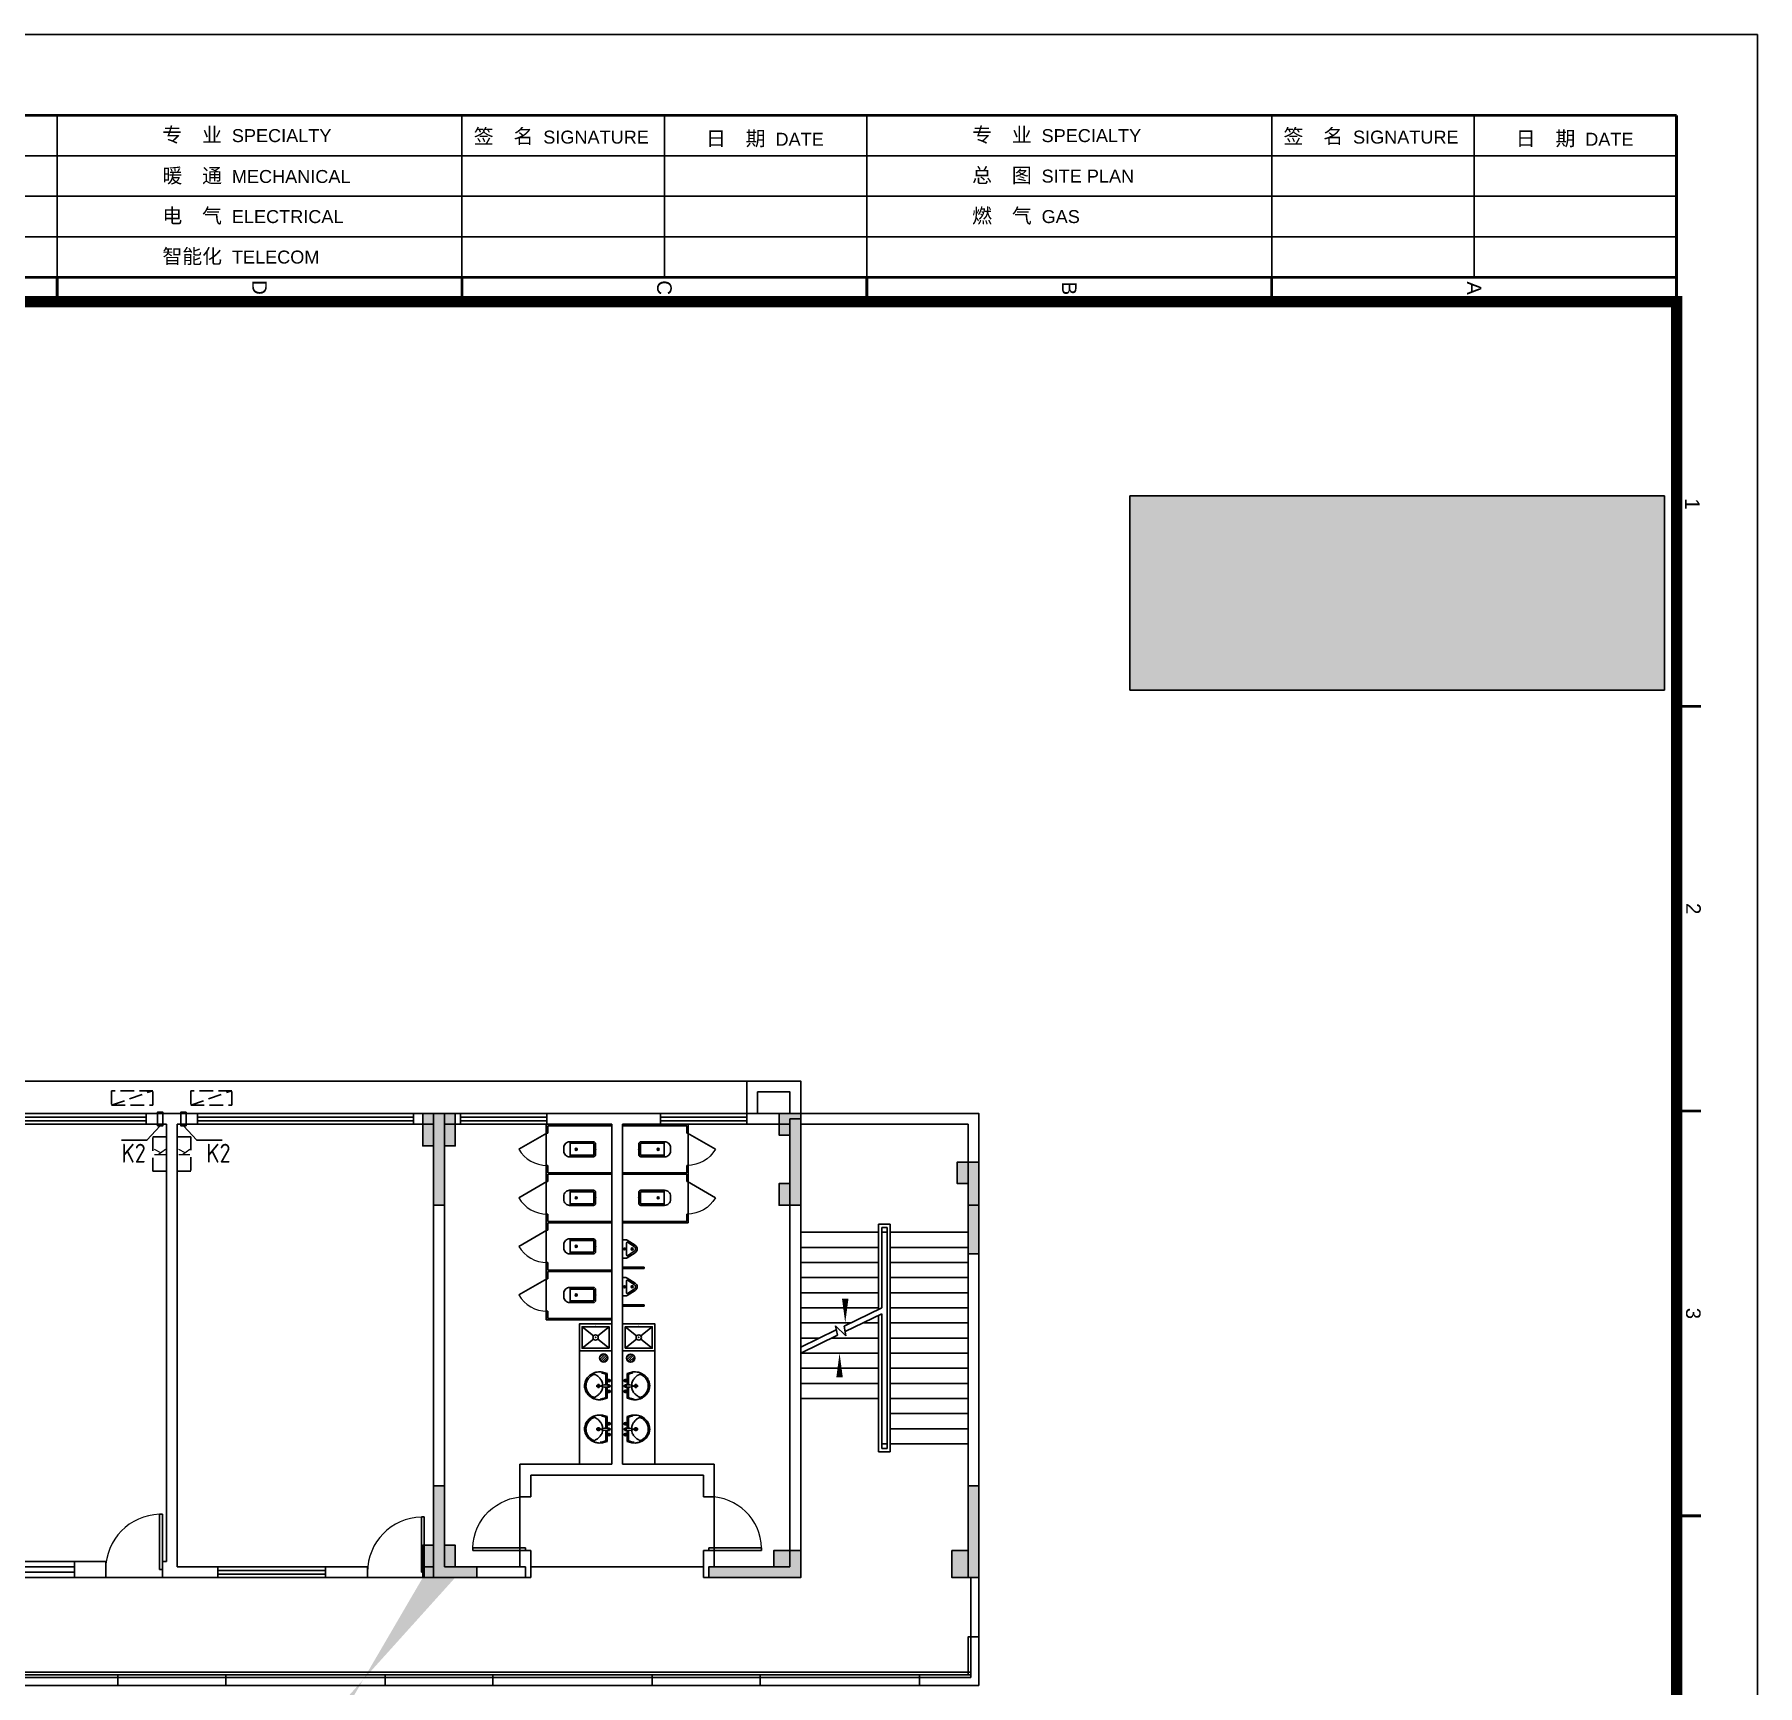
# Model space of a CAD drawing. Extents: x 129492 to 2683129, y 513162 to 1188265.
# Drawn here: x 360692 to 392611, y 608955 to 639551 of the extents above; entities that cross this region are included whole.
import ezdxf
from ezdxf.enums import TextEntityAlignment as Align

# ---------------------------------------------------------------- set-up
doc = ezdxf.new("R2010")
doc.units = 0
doc.header["$LTSCALE"] = 1000
doc.header["$MEASUREMENT"] = 0
doc.linetypes.add('DASH', pattern=[0.35, 0.25, -0.1])
doc.linetypes.add('Note$0$HIDDEN', pattern=[0.375, 0.25, -0.125])
for name, color, linetype in [('$0$A-DOOR', 2, 'Continuous'), ('$0$A-WALL', 4, 'Continuous'), ('3#楼柱网$0$COLS', 6, 'Continuous'), ('3#楼柱网$0$COLS-HATH', 8, 'Continuous'), ('A-DOOR', 2, 'Continuous'), ('A-ELEV-HEVY', 2, 'Continuous'), ('A-HRAL', 104, 'Continuous'), ('A-MOAT', 71, 'Continuous'), ('A-OVER', 23, 'Continuous'), ('A-STRS', 2, 'Continuous'), ('A-WALL', 4, 'Continuous'), ('A-WIND', 2, 'Continuous'), ('G-0-XREF', 2, 'Continuous'), ('G-ANNO-INDX', 42, 'Continuous'), ('G-ANNO-TEXT', 33, 'Continuous'), ('P-SWER-EQPM', 201, 'Continuous'), ('卫生间$0$A-DOOR', 2, 'Continuous'), ('卫生间$0$A-FIXT', 211, 'Continuous'), ('卫生间$0$A-WALL', 4, 'Continuous'), ('卫生间$0$A-WIND', 2, 'Continuous'), ('图框CCDI_B0GA1+0.00$0$G-ANNO-TEXT', 33, 'Continuous'), ('图框CCDI_B0GA1+0.00$0$G-BORD', 3, 'Continuous')]:
    doc.layers.add(name, color=color, linetype=linetype)
doc.styles.add('CCDI-TOP-01', font='', dxfattribs={"width": 0.8})
doc.styles.add('Note$0$CCDI-TOG-02', font='simplex.shx', dxfattribs={"width": 0.8, "bigfont": 'zjdz.shx'})
doc.styles.get("Standard").update_dxf_attribs({"font": 'gbenor.shx', "bigfont": 'gbcbig.shx'})
doc.styles.add('图框CCDI_B0GA1+0.00$0$CCDI_T_G01', font='arial.ttf')
doc.styles.get('CCDI-TOP-01').set_extended_font_data('SimSun')
doc.linetypes.add('自喷平面2', pattern='A,48,["Z2",CCDI-TOP-01,S=2,R=0,X=1.2,Y=-1],-6', length=54)

# ---------------------------------------------------------------- blocks, each defined once
blk = doc.blocks.new('卫生间$0$$DorLib2D$00000001')
for p, q in [((0.45, 0.975), (0.5, 0.975)), ((0.45, 0), (0.45, 0.975)), ((0.5, 0), (0.5, 0.975)), ((0.5, 0), (0.45, 0))]:
    blk.add_line(p, q)
at = {"lineweight": 13}
blk.add_arc((0.475, 0), 0.975, 91.4693, 180, dxfattribs=at)
blk = doc.blocks.new('卫生间$0$$TCHSYS$WIN2D')
for p, q in [((-0.5, 0.5), (0.5, 0.5)), ((-0.5, 0.5), (-0.5, -0.5)), ((0.5, 0.5), (0.5, -0.5)), ((0.5, 0.167), (-0.5, 0.167)), ((0.5, -0.167), (-0.5, -0.167)), ((-0.5, -0.5), (0.5, -0.5))]:
    blk.add_line(p, q)
blk = doc.blocks.new('卫生间$0$$lvtry$00000200')
at = {"color": 0}
for p, q in [((-110, -40, 0), (-110, -470, 0)), ((100, -30, 0), (-100, -30, 0)), ((110, -470, 0), (110, -40, 0))]:
    blk.add_line(p, q, dxfattribs=at)
at = {"color": 0, "elevation": 0}
blk.add_lwpolyline([(100, 0), (-100, 0, 0.414214), (-140, -40), (-140, -480, 0.414214), (-30, -590), (30, -590, 0.414214), (140, -480), (140, -40, 0.414214)], format="xyb", close=True, dxfattribs=at)
blk.add_lwpolyline([(140, -470), (-140, -470)], dxfattribs=at)
at = {"color": 0}
blk.add_circle((0, -359, 0), 20, dxfattribs=at)
for centre, start, end in [((-100, -40, 0), 90, 180), ((100, -40, 0), 0, 90)]:
    blk.add_arc(centre, 10, start, end, dxfattribs=at)
for p in [(0, 0), (0, -359, 0)]:
    blk.add_point(p, dxfattribs=at)
blk = doc.blocks.new('卫生间$0$$TCHSYS$APDOOR2D')
blk.add_line((0.5, 0), (0, 0.866))
at = {"lineweight": 13}
blk.add_arc((0.5, 0), 1, 120, 180, dxfattribs=at)
blk = doc.blocks.new('卫生间$0$$lvtry$00000219')
at = {"color": 0}
for p, q in [((-124, -91, 0), (-43, -216, 0)), ((-116, -76, 0), (116, -76, 0)), ((43, -216, 0), (124, -91, 0))]:
    blk.add_line(p, q, dxfattribs=at)
at = {"color": 0, "elevation": 0}
blk.add_lwpolyline([(69, -231, -0.57735), (-69, -231), (-162, -88, -0.145378), (-170, -61), (-170, 0), (170, 0), (170, -61, -0.145378), (162, -88)], format="xyb", close=True, dxfattribs=at)
at = {"color": 0}
for centre, radius in [((0, -177, 0), 20), ((0, -38, 0), 17.7)]:
    blk.add_circle(centre, radius, dxfattribs=at)
for centre, radius, start, end in [((-116, -86, 0), 10, 90, 213.0863), ((0, -191, 0), 50, 210, 330), ((116, -86, 0), 10, 326.9137, 90)]:
    blk.add_arc(centre, radius, start, end, dxfattribs=at)
for p in [(0, -38, 0), (0, -177, 0)]:
    blk.add_point(p, dxfattribs=at)
blk = doc.blocks.new('卫生间$0$$lvtry$00000192')
for p, q in [((-108, -66, 0), (-109, 3, 0)), ((111, -66, 0), (110, 4, 0)), ((-256, -140, 0), (-264, -185, 0)), ((-264, -185, 0), (-264, -190, 0)), ((-256, -140, 0), (-246, -114, 0)), ((-236, -86, 0), (-246, -114, 0)), ((-234, -86, 0), (-26, -86, 0)), ((-143, -32, 0), (-74, -31, 0)), ((-42, -220, 0), (44, -219, 0)), ((-29, -62, 0), (-28, -68, 0)), ((-28, -68, 0), (-17, -160, 0)), ((-23, -21, 0), (-17, -160, 0)), ((-22, -40, 0), (1, -40, 0)), ((-17, -151, 0), (-1, -151, 0)), ((-17, -160, 0), (-1, -160, 0)), ((16, -151, 0), (-1, -151, 0)), ((15, -161, 0), (-1, -160, 0)), ((1, -263, 0), (0, -177, 0)), ((23, -40, 0), (1, -40, 0)), ((25, -22, 0), (15, -161, 0)), ((30, -62, 0), (15, -161, 0)), ((26, -86, 0), (244, -86, 0)), ((76, -31, 0), (145, -31, 0)), ((244, -86, 0), (272, -164, 0)), ((244, -86, 0), (264, -140, 0))]:
    blk.add_line(p, q)
at = {"elevation": 0}
blk.add_lwpolyline([(-29, -62), (-249, -62), (-276, -148, 0.044851), (-281, -206, 0.06689), (-276, -244, 0.023023), (-257, -305, 0.044853), (-243, -334, 0.043799), (-214, -374, 0.044001), (-179, -408, 0.042834), (-139, -435, 0.043018), (-94, -456, 0.042273), (-46, -468, 0.042347), (3, -472, 0.04234), (52, -468, 0.042268), (100, -456, 0.043003), (145, -436, 0.042821), (186, -409, 0.043985), (221, -375, 0.043782), (250, -335, 0.044843), (274, -286, 0.059205), (284, -246, 0.030672), (287, -189, 0.04375), (284, -150), (284, -150), (284, -148), (256, -62), (30, -62), (30, -59), (25, -22), (1, -21), (-23, -21), (-29, -58)], format="xyb", close=True, dxfattribs=at)
for centre, radius in [((-108, -32, 0), 23.8), ((-108, -32, 0), 14.2), ((1, -220, 0), 28.5), ((1, -220, 0), 19), ((110, -31, 0), 23.8), ((110, -31, 0), 14.2)]:
    blk.add_circle(centre, radius)
for centre, radius, start, end in [((-208, -295, 0), 22, 149.5466, 185.8883), ((-197, -294, 0), 33.4, 185.8883, 200.4186), ((-121, -266, 0), 114, 200.4186, 208.9861), ((7, -422, 0), 271, 137.4608, 149.5466), ((186, -586, 0), 514, 131.4907, 137.4608), ((-23, -350, 0), 199, 122.0285, 131.4907), ((-5, -378, 0), 232, 111.757, 122.0285), ((8, -413, 0), 269, 102.1867, 111.757), ((-38, -199, 0), 51, 92.3066, 102.1867), ((-31, -377, 0), 229, 87.3151, 92.3066), ((0, -10, 0), 6.83, 79.8328, 278.7823), ((2, -10, 0), 6.83, 259.8328, 98.7823), ((42, -362, 0), 216, 92.3066, 95.9177), ((35, -183, 0), 37.4, 84.4115, 92.3066), ((19, -341, 0), 196, 72.8891, 84.4115), ((-5, -420, 0), 279, 63.1741, 72.8891), ((42, -328, 0), 175, 53.2408, 63.1741), ((-199, -650, 0), 577, 47.667, 53.2408), ((6, -425, 0), 273, 33.1938, 47.667), ((131, -266, 0), 112, 329.6928, 339.2553), ((211, -291, 0), 27.9, 352.9103, 33.1938), ((189, -288, 0), 49.9, 339.2553, 352.9103), ((-48, -226, 0), 198, 208.9861, 220.7228), ((9, -177, 0), 272, 220.7228, 230.792), ((2, -185, 0), 262, 230.792, 240.6116), ((2, -186, 0), 261, 240.6116, 250.459), ((4, -179, 0), 268, 250.459, 260.1468), ((4, -180, 0), 267, 260.1468, 269.8461), ((4, -180, 0), 267, 269.8461, 279.544), ((4, -179, 0), 268, 279.544, 289.2308), ((6, -186, 0), 261, 289.2308, 299.0751), ((5, -185, 0), 262, 299.0751, 308.8916), ((6, -186, 0), 261, 308.8916, 318.9572), ((31, -208, 0), 228, 318.9572, 329.6928)]:
    blk.add_arc(centre, radius, start, end)
for p in [(1, -40, 0), (1, -220, 0)]:
    blk.add_point(p)
blk = doc.blocks.new('卫生间$0$$lvtry$00000191')
at = {"color": 0}
for p, q in [((-250, -50, 0), (-39, -219, 0)), ((-250, -450, 0), (-39, -281, 0)), ((39, -219, 0), (250, -50, 0)), ((39, -281, 0), (250, -450, 0))]:
    blk.add_line(p, q, dxfattribs=at)
at = {"color": 0, "elevation": 0}
for points in [[(300, -500), (300, 0), (-300, 0), (-300, -500)], [(250, -450), (250, -50), (-250, -50), (-250, -450)]]:
    blk.add_lwpolyline(points, close=True, dxfattribs=at)
at = {"color": 0}
blk.add_circle((0, -250, 0), 50, dxfattribs=at)
for p in [(0, -50, 0), (0, -250, 0)]:
    blk.add_point(p, dxfattribs=at)
blk = doc.blocks.new('卫生间')
at = {"layer": '卫生间$0$A-DOOR'}
for p, q in [((42517, 45130), (42517, 46130)), ((46117, 45130), (46117, 46130)), ((42717, 44830), (44667, 44830)), ((44667, 44830), (45917, 44830))]:
    blk.add_line(p, q, dxfattribs=at)
at = {"layer": '卫生间$0$A-FIXT'}
for p, q in [((43005, 53030), (43005, 49405)), ((44217, 53030), (43005, 53030)), ((43005, 53030), (43005, 52868)), ((44217, 53005), (43030, 53005)), ((43030, 52868), (43030, 53005)), ((44217, 53005), (44217, 53030)), ((44417, 53030), (45630, 53030)), ((44417, 53030), (44417, 53005)), ((44417, 53005), (45605, 53005)), ((45605, 53005), (45605, 52868)), ((45630, 51205), (45630, 53030)), ((45630, 52868), (45630, 53030)), ((43005, 52868), (43030, 52868)), ((45605, 52868), (45630, 52868)), ((43030, 52268), (43005, 52268)), ((43005, 52268), (43005, 52118)), ((43005, 52118), (43005, 51968)), ((43030, 52130), (43030, 52268)), ((44217, 52130), (43030, 52130)), ((44217, 52105), (43030, 52105)), ((43030, 51968), (43030, 52105)), ((44217, 52105), (44217, 52130)), ((44417, 52130), (45605, 52130)), ((44417, 52130), (44417, 52105)), ((44417, 52105), (45605, 52105)), ((45630, 52268), (45605, 52268)), ((45605, 52268), (45605, 52130)), ((45605, 52105), (45605, 51968)), ((45630, 52118), (45630, 52268)), ((45630, 51968), (45630, 52118)), ((43005, 51968), (43030, 51968)), ((45605, 51968), (45630, 51968)), ((43030, 51368), (43005, 51368)), ((43005, 51368), (43005, 51218)), ((43005, 51218), (43005, 51068)), ((43030, 51230), (43030, 51368)), ((44217, 51230), (43030, 51230)), ((44217, 51205), (43030, 51205)), ((43030, 51068), (43030, 51205)), ((44217, 51205), (44217, 51230)), ((44417, 51230), (45605, 51230)), ((44417, 51230), (44417, 51205)), ((44417, 51205), (45630, 51205)), ((45630, 51368), (45605, 51368)), ((45605, 51368), (45605, 51230)), ((45630, 51205), (45630, 51368)), ((43005, 51068), (43030, 51068)), ((43030, 50468), (43005, 50468)), ((43005, 50468), (43005, 50318)), ((43030, 50330), (43030, 50468)), ((43005, 50318), (43005, 50168)), ((43005, 50168), (43030, 50168)), ((44217, 50330), (43030, 50330)), ((44217, 50305), (43030, 50305)), ((43030, 50168), (43030, 50305)), ((44217, 50305), (44217, 50330)), ((44417, 50383), (44817, 50383)), ((44417, 50383), (44417, 50358)), ((44417, 50358), (44817, 50358)), ((44817, 50383), (44817, 50358)), ((43030, 49568), (43005, 49568)), ((43005, 49568), (43005, 49405)), ((43030, 49430), (43030, 49568)), ((44417, 49683), (44817, 49683)), ((44417, 49683), (44417, 49658)), ((44417, 49658), (44817, 49658)), ((44817, 49683), (44817, 49658)), ((44217, 49405), (43005, 49405)), ((44217, 49430), (43030, 49430)), ((44217, 49405), (44217, 49430))]:
    blk.add_line(p, q, dxfattribs=at)
for points in [[(44217, 46730), (44217, 48830), (43617, 48830), (43617, 46730)], [(44417, 46730), (44417, 48830), (45017, 48830), (45017, 46730)]]:
    blk.add_lwpolyline(points, close=True, dxfattribs=at)
at = {"layer": '卫生间$0$A-WALL'}
for p, q in [((40917, 53230), (40917, 44630)), ((41417, 53230), (40917, 53230)), ((41117, 53030), (41117, 44830)), ((41117, 53030), (41417, 53030)), ((41417, 53030), (41417, 53230)), ((44317, 53230), (43017, 53230)), ((43017, 53230), (43017, 53030)), ((43017, 53030), (44217, 53030)), ((44217, 53030), (44217, 46730)), ((45117, 53230), (44317, 53230)), ((44417, 53030), (44417, 46730)), ((44417, 53030), (45117, 53030)), ((45117, 53030), (45117, 53230)), ((47717, 53230), (46717, 53230)), ((46717, 53230), (46717, 53030)), ((46717, 53030), (47517, 53030)), ((47517, 44830), (47517, 53030)), ((47717, 44630), (47717, 53230)), ((42517, 46730), (42517, 46130)), ((42517, 46730), (44217, 46730)), ((44417, 46730), (46117, 46730)), ((46117, 46130), (46117, 46730)), ((42717, 46130), (42717, 46530)), ((42717, 46530), (44317, 46530)), ((44317, 46530), (45917, 46530)), ((45917, 46530), (45917, 46130)), ((42517, 46130), (42717, 46130)), ((45917, 46130), (46117, 46130)), ((42717, 45130), (42517, 45130)), ((42517, 45130), (42517, 44830)), ((42717, 44630), (42717, 45130)), ((46117, 45130), (45917, 45130)), ((45917, 45130), (45917, 44630)), ((46117, 44830), (46117, 45130)), ((41117, 44830), (42517, 44830)), ((46117, 44830), (47517, 44830)), ((40917, 44630), (42717, 44630)), ((45917, 44630), (47717, 44630))]:
    blk.add_line(p, q, dxfattribs=at)
at = {"layer": '卫生间$0$A-DOOR', "xscale": -1000, "zscale": 200}
for p, yscale, rotation in [((42617, 45630), 1000, 89.99999999998596), ((46017, 45630), -1000, 90.00000000001403)]:
    blk.add_blockref('卫生间$0$$DorLib2D$00000001', p, dxfattribs=dict(at, yscale=yscale, rotation=rotation))
at = {"layer": '卫生间$0$A-FIXT', "xscale": 600, "zscale": 25}
for p, yscale, rotation in [((43017, 52568), 600, 89.99999999156313), ((45617, 52568), -600, 89.99999980150385), ((43017, 51668), 600, 89.99999999156313), ((45617, 51668), -600, 89.99999980150385), ((43017, 50768), 600, 89.99999999156313), ((43017, 49868), 600, 89.99999999156313)]:
    blk.add_blockref('卫生间$0$$TCHSYS$APDOOR2D', p, dxfattribs=dict(at, yscale=yscale, rotation=rotation))
at = {"layer": '卫生间$0$A-FIXT', "yscale": -1}
for name, p, rotation in [('卫生间$0$$lvtry$00000200', (43917, 52568, 0), 89.99999999156334), ('卫生间$0$$lvtry$00000200', (43917, 51668, 0), 89.99999999156334), ('卫生间$0$$lvtry$00000200', (43917, 50768, 0), 89.99999999156334), ('卫生间$0$$lvtry$00000200', (43917, 49868, 0), 89.99999999156334), ('卫生间$0$$lvtry$00000191', (44717, 49330), 179.9999998965409)]:
    blk.add_blockref(name, p, dxfattribs=dict(at, rotation=rotation))
at = {"layer": '卫生间$0$A-FIXT'}
for name, p, rotation in [('卫生间$0$$lvtry$00000200', (44717, 52568, 0), 89.99999980150335), ('卫生间$0$$lvtry$00000200', (44717, 51668, 0), 89.99999980150335), ('卫生间$0$$lvtry$00000219', (44417, 50720), 89.99999989653514), ('卫生间$0$$lvtry$00000219', (44417, 50020), 89.99999989653514), ('卫生间$0$$lvtry$00000191', (43917, 49330), 359.9999998966055)]:
    blk.add_blockref(name, p, dxfattribs=dict(at, rotation=rotation))
at = {"layer": '卫生间$0$A-FIXT', "xscale": 0.9107142857142857}
for p, yscale, rotation in [((44197, 48180), -1.023255813953488, 89.99999980758793), ((44437, 48180), 1.023255813953488, 89.9999999855585), ((44197, 47380), -1.023255813953488, 89.99999980758793), ((44437, 47380), 1.023255813953488, 89.9999999855585)]:
    blk.add_blockref('卫生间$0$$lvtry$00000192', p, dxfattribs=dict(at, yscale=yscale, rotation=rotation))
at = {"layer": '卫生间$0$A-WIND', "xscale": 1600, "yscale": 200, "zscale": 200, "rotation": 179.999999994955}
for p in [(42217, 53130), (45917, 53130)]:
    blk.add_blockref('卫生间$0$$TCHSYS$WIN2D', p, dxfattribs=at)
blk = doc.blocks.new('A$C279B44AC')
at = {"color": 21, "linetype": 'Note$0$HIDDEN'}
blk.add_lwpolyline([(638, 250), (0, 250), (0, 0), (638, 0)], close=True, dxfattribs=at)
at = {"color": 21, "style": 'Note$0$CCDI-TOG-02', "width": 0.8}
blk.add_text('K', height=200, rotation=0, dxfattribs=at).set_placement((277, 32))
blk = doc.blocks.new('A$C011D5BA5')
at = {"linetype": 'DASH'}
blk.add_line((-765, -267), (0, 0), dxfattribs=at)
blk.add_lwpolyline([(-765, -267), (0, -267), (0, 0), (-765, 0)], close=True, dxfattribs=at)
blk = doc.blocks.new('ktw1')
for points in [[(47885, -125), (47985, -125), (47985, 125), (47885, 125)], [(48415, -125), (48315, -125), (48315, 125), (48415, 125)]]:
    blk.add_lwpolyline(points, close=True)
at = {"layer": 'G-ANNO-TEXT'}
for points in [[(47935, -125), (47688, -395), (47218, -395)], [(48365, -125), (48612, -395), (49082, -395)]]:
    blk.add_lwpolyline(points, dxfattribs=at)
for p in [(47800, 523), (49265, 523)]:
    blk.add_blockref('A$C011D5BA5', p)
at = {"xscale": -1, "rotation": 270}
for p in [(47800, -969), (48250, -969)]:
    blk.add_blockref('A$C279B44AC', p, dxfattribs=at)
at = {"layer": 'G-ANNO-TEXT'}
for rotation, p in [(360, (47218, -810)), (0, (48789, -810))]:
    blk.add_text('K2', height=350, rotation=rotation, dxfattribs=at).set_placement(p)
blk = doc.blocks.new('图框CCDI_B0GA1+0.00')
at = {"layer": '图框CCDI_B0GA1+0.00$0$G-BORD'}
for p, q in [((1500, 58400), (1500, 28400)), ((2000, 58400), (2000, 28400)), ((2500, 58400), (2500, 28400)), ((3300, 58400), (3050, 58400)), ((3300, 58400), (3050, 58400)), ((3000, 55900), (1000, 55900)), ((3000, 53400), (1000, 53400)), ((3050, 53400), (3300, 53400)), ((3000, 48400), (1000, 48400)), ((3050, 48400), (3300, 48400)), ((3000, 45900), (1000, 45900)), ((3000, 43400), (1000, 43400)), ((3050, 43400), (3300, 43400)), ((3000, 38400), (1000, 38400)), ((3050, 38400), (3300, 38400))]:
    blk.add_line(p, q, dxfattribs=at)
blk.add_lwpolyline([(0, 59400), (84100, 59400), (84100, 0), (0, 0)], close=True, dxfattribs=at)
at = {"layer": '图框CCDI_B0GA1+0.00$0$G-BORD', "const_width": 35}
for points in [[(8300, 58700), (8300, 58400)], [(13300, 58700), (13300, 58400)], [(18300, 58400), (18300, 58700)], [(1000, 58400), (1000, 28400)], [(3300, 58400), (1000, 58400)], [(3000, 58400), (3000, 28400)], [(3300, 58400), (3300, 38400)], [(3300, 53400), (3000, 53400)], [(3300, 48400), (3000, 48400)], [(3300, 43400), (3000, 43400)], [(3300, 38400), (3000, 38400)]]:
    blk.add_lwpolyline(points, dxfattribs=at)
at = {"layer": '图框CCDI_B0GA1+0.00$0$G-BORD', "const_width": 140}
blk.add_lwpolyline([(3300, 58400), (83100, 58400), (83100, 1000), (3300, 1000)], close=True, dxfattribs=at)
at = {"layer": '图框CCDI_B0GA1+0.00$0$G-ANNO-TEXT', "style": '图框CCDI_B0GA1+0.00$0$CCDI_T_G01'}
for s, p in [('1', (5800, 58595)), ('2', (10800, 58609)), ('3', (15800, 58607)), ('A', (3134, 55900)), ('B', (3137, 50900)), ('C', (3129, 45900)), ('D', (3126, 40900))]:
    blk.add_text(s, height=180, dxfattribs=at).set_placement(p, align=Align.MIDDLE_CENTER)
at = {"layer": '图框CCDI_B0GA1+0.00$0$G-ANNO-TEXT', "char_height": 200, "rotation": 90, "style": '图框CCDI_B0GA1+0.00$0$CCDI_T_G01'}
for s, insert, width, attachment_point, line_spacing_factor in [('{\\fSimSun|b0|i0|c134|p54;\\H0.9x;日  期 \\fArial|b0|i0|c0|p39;\\H0.8889x;DATE}', (1295, 57141), 2500, 5, 0.96), ('{\\fSimSun|b0|i0|c134|p54;\\H0.9x;签  名 \\fArial|b0|i0|c0|p34;\\H0.8889x;SIGNATURE}', (1268, 53546), 3400, 4, 0.9), ('{\\fSimSun|b0|i0|c134|p54;\\H0.9x;专  业\\fSimSun|b0|i0|c0|p54; \\fArial|b0|i0|c0|p34;\\H0.8889x;SPECIALTY}', (1250, 49700), 5000, 4, 0.9), ('{\\fSimSun|b0|i0|c134|p54;\\H0.9x;总  图\\fSimSun|b0|i0|c0|p54; \\fArial|b0|i0|c0|p34;\\H0.8889x;SITE PLAN}', (1750, 49700), 3400, 4, 0.9), ('{\\fSimSun|b0|i0|c134|p54;\\H0.9x;燃  气\\fSimSun|b0|i0|c0|p54; \\fArial|b0|i0|c0|p34;\\H0.8889x;GAS}', (2250, 49700), 3400, 4, 0.9), ('{\\fSimSun|b0|i0|c134|p54;\\H0.9x;日  期 \\fArial|b0|i0|c0|p39;\\H0.8889x;DATE}', (1295, 47141), 2500, 5, 0.96), ('{\\fSimSun|b0|i0|c134|p54;\\H0.9x;签  名 \\fArial|b0|i0|c0|p34;\\H0.8889x;SIGNATURE}', (1268, 43546), 3400, 4, 0.9), ('{\\fSimSun|b0|i0|c134|p54;\\H0.9x;暖  通\\fSimSun|b0|i0|c0|p54; \\fArial|b0|i0|c0|p34;\\H0.8889x;MECHANICAL}', (1755, 39700), 3445.37, 4, 0.9), ('{\\fSimSun|b0|i0|c134|p54;\\H0.9x;电  气\\fSimSun|b0|i0|c0|p54; \\fArial|b0|i0|c0|p34;\\H0.8889x;ELECTRICAL}', (2250, 39700), 3400, 4, 0.9), ('{\\fSimSun|b0|i0|c134|p54;\\H0.9x;专  业\\fSimSun|b0|i0|c0|p54; \\fArial|b0|i0|c0|p34;\\H0.8889x;SPECIALTY}', (1250, 39700), 5000, 4, 0.9), ('{\\fSimSun|b0|i0|c134|p54;\\H0.9x;智能化\\fSimSun|b0|i0|c0|p54; \\fArial|b0|i0|c0|p34;\\H0.8889x;TELECOM}', (2750, 39700), 3400, 4, 0.9)]:
    blk.add_mtext(s, dxfattribs=dict(at, insert=insert, width=width, attachment_point=attachment_point, line_spacing_factor=line_spacing_factor))
blk = doc.blocks.new('3#楼柱网')
at = {"layer": '3#楼柱网$0$COLS-HATH'}
h = blk.add_hatch(color=256, dxfattribs=at)
h.paths.add_polyline_path([(-28327982, 42527826), (-28328207, 42527826), (-28328207, 42528476), (-28327557, 42528476), (-28327557, 42527826), (-28327782, 42527826), (-28327782, 42526776), (-28327982, 42526776)])
h.paths.add_polyline_path([(-28294907, 42579476), (-28294157, 42579476), (-28294157, 42580226), (-28294907, 42580226)], flags=16)
h.paths.add_polyline_path([(-28314482, 42588076), (-28313282, 42588076), (-28313282, 42587876), (-28313882, 42587876), (-28313882, 42587476), (-28314282, 42587476), (-28314282, 42586826), (-28314482, 42586826)], flags=17)
h.paths.add_polyline_path([(-28275082, 42556376), (-28274682, 42556376), (-28274682, 42556776), (-28275082, 42556776)], flags=17)
h.paths.add_polyline_path([(-28275082, 42523476), (-28274682, 42523476), (-28274682, 42523876), (-28275082, 42523876)], flags=17)
h.paths.add_polyline_path([(-28314682, 42543026), (-28314282, 42543026), (-28314282, 42543626), (-28314682, 42543626)], flags=17)
h.paths.add_polyline_path([(-28318582, 42542976), (-28317882, 42542976), (-28317882, 42543676), (-28318582, 42543676)], flags=17)
h.paths.add_polyline_path([(-28325382, 42543026), (-28324782, 42543026), (-28324782, 42543626), (-28325382, 42543626)], flags=17)
h.paths.add_polyline_path([(-28325382, 42534626), (-28325382, 42536226), (-28325182, 42536226), (-28325182, 42535226), (-28324782, 42535226), (-28324782, 42534826), (-28323682, 42534826), (-28323682, 42534626)], flags=17)
h.paths.add_polyline_path([(-28318082, 42533926), (-28317682, 42533926), (-28317682, 42534526), (-28318082, 42534526)], flags=17)
h.paths.add_polyline_path([(-28314682, 42533926), (-28314282, 42533926), (-28314282, 42534526), (-28314682, 42534526)], flags=17)
h.paths.add_polyline_path([(-28314682, 42534626), (-28314282, 42534626), (-28314282, 42535226), (-28314682, 42535226)], flags=17)
h.paths.add_polyline_path([(-28318482, 42534626), (-28317882, 42534626), (-28317882, 42535226), (-28318482, 42535226)], flags=17)
h.paths.add_polyline_path([(-28328732, 42520776), (-28327032, 42520776), (-28327032, 42520976), (-28327582, 42520976), (-28327582, 42521376), (-28327782, 42521376), (-28327982, 42521376), (-28327982, 42521376), (-28328182, 42521376), (-28328182, 42520976), (-28328732, 42520976)])
h.paths.add_polyline_path([(-28314682, 42524976), (-28314282, 42524976), (-28314282, 42525576), (-28314682, 42525576)], flags=17)
h.paths.add_polyline_path([(-28285532, 42513676), (-28283832, 42513676), (-28283832, 42513876), (-28284382, 42513876), (-28284382, 42514276), (-28284582, 42514276), (-28284582, 42515376), (-28284782, 42515376), (-28284782, 42514276), (-28284982, 42514276), (-28284982, 42513876), (-28285532, 42513876)], flags=17)
h.paths.add_polyline_path([(-28305332, 42513676), (-28303632, 42513676), (-28303632, 42513876), (-28304182, 42513876), (-28304182, 42514276), (-28304382, 42514276), (-28304382, 42515376), (-28304582, 42515376), (-28304582, 42514276), (-28304782, 42514276), (-28304782, 42513876), (-28305332, 42513876)], flags=17)
h.paths.add_polyline_path([(-28309782, 42528656), (-28309782, 42525576), (-28310182, 42525576), (-28310182, 42524976), (-28309582, 42524976), (-28309582, 42529256), (-28310182, 42529256), (-28310182, 42528656)], flags=17)
h.paths.add_polyline_path([(-28281262, 42528576), (-28281262, 42528576), (-28281262, 42528576), (-28281262, 42527976), (-28280662, 42527976), (-28280662, 42528376), (-28277182, 42528376), (-28277182, 42527976), (-28276582, 42527976), (-28276582, 42528576)], flags=17)
h.paths.add_polyline_path([(-28314682, 42528656), (-28314282, 42528656), (-28314282, 42529256), (-28314682, 42529256)], flags=17)
h.paths.add_polyline_path([(-28318482, 42527876), (-28317882, 42527876), (-28317882, 42528476), (-28318482, 42528476)], flags=17)
h.paths.add_polyline_path([(-28274682, 42521376), (-28275282, 42521376), (-28275282, 42520776), (-28274882, 42520776), (-28274882, 42519676), (-28274682, 42519676), (-28274682, 42520776)], flags=17)
h.paths.add_polyline_path([(-28337882, 42528476), (-28337282, 42528476), (-28337282, 42527876), (-28337682, 42527876), (-28337682, 42526776), (-28337882, 42526776), (-28337882, 42527876)])
h.paths.add_polyline_path([(-28337882, 42520776), (-28337282, 42520776), (-28337282, 42521376), (-28337682, 42521376), (-28337682, 42522476), (-28337882, 42522476), (-28337882, 42521376)])
h.paths.add_polyline_path([(-28318082, 42513676), (-28318082, 42515676), (-28317782, 42515676), (-28317782, 42513676)])
h.paths.add_polyline_path([(-28304782, 42521376), (-28304182, 42521376), (-28304182, 42520776), (-28304382, 42520776), (-28304382, 42519676), (-28304582, 42519676), (-28304582, 42520776), (-28304782, 42520776)], flags=17)
h.paths.add_polyline_path([(-28284982, 42521376), (-28284382, 42521376), (-28284382, 42520776), (-28284582, 42520776), (-28284582, 42519676), (-28284782, 42519676), (-28284782, 42520776), (-28284982, 42520776)], flags=17)
h.paths.add_polyline_path([(-28294932, 42520676), (-28294232, 42520676), (-28294232, 42521376), (-28294932, 42521376)], flags=17)
h.paths.add_polyline_path([(-28314482, 42520776), (-28313882, 42520776), (-28313882, 42521376), (-28314482, 42521376)], flags=17)
h.paths.add_polyline_path([(-28318482, 42520776), (-28317882, 42520776), (-28317882, 42521376), (-28318482, 42521376)], flags=17)
h.paths.add_polyline_path([(-28294882, 42513676), (-28294282, 42513676), (-28294282, 42514276), (-28294882, 42514276)], flags=17)
h.paths.add_polyline_path([(-28314482, 42513676), (-28313882, 42513676), (-28313882, 42514276), (-28314482, 42514276)])
h.paths.add_polyline_path([(-28328732, 42563776), (-28327032, 42563776), (-28327032, 42563576), (-28327582, 42563576), (-28327582, 42563176), (-28327782, 42563176), (-28327982, 42563176), (-28327982, 42563176), (-28328182, 42563176), (-28328182, 42563576), (-28328732, 42563576)])
h.paths.add_polyline_path([(-28278482, 42579476), (-28277982, 42579476), (-28277982, 42579976), (-28278482, 42579976), (-28278482, 42579676), (-28279682, 42579676), (-28279682, 42579476)], flags=17)
h.paths.add_polyline_path([(-28325382, 42549926), (-28325382, 42548326), (-28325182, 42548326), (-28325182, 42549326), (-28324782, 42549326), (-28324782, 42549726), (-28323682, 42549726), (-28323682, 42549926)], flags=17)
h.paths.add_polyline_path([(-28285532, 42546576), (-28283832, 42546576), (-28283832, 42546776), (-28284382, 42546776), (-28284382, 42547176), (-28284582, 42547176), (-28284582, 42548276), (-28284782, 42548276), (-28284782, 42547176), (-28284982, 42547176), (-28284982, 42546776), (-28285532, 42546776)], flags=17)
h.paths.add_polyline_path([(-28309782, 42561476), (-28309782, 42558796), (-28310182, 42558796), (-28310182, 42558196), (-28309582, 42558196), (-28309582, 42562076), (-28310182, 42562076), (-28310182, 42561476)], flags=17)
h.paths.add_polyline_path([(-28281262, 42561476), (-28281262, 42561476), (-28281262, 42561476), (-28281262, 42560876), (-28280662, 42560876), (-28280662, 42561276), (-28277182, 42561276), (-28277182, 42560876), (-28276582, 42560876), (-28276582, 42561476)], flags=17)
h.paths.add_polyline_path([(-28318082, 42563876), (-28317682, 42563876), (-28317682, 42564476), (-28318082, 42564476)], flags=17)
h.paths.add_polyline_path([(-28314682, 42563876), (-28314282, 42563876), (-28314282, 42564476), (-28314682, 42564476)], flags=17)
h.paths.add_polyline_path([(-28322370, 42584799), (-28322052, 42585042), (-28321688, 42584565), (-28322005, 42584322)], flags=17)
h.paths.add_polyline_path([(-28274682, 42554276), (-28275282, 42554276), (-28275282, 42553676), (-28274882, 42553676), (-28274882, 42552576), (-28274682, 42552576), (-28274682, 42553676)], flags=17)
h.paths.add_polyline_path([(-28304782, 42554276), (-28304182, 42554276), (-28304182, 42553676), (-28304382, 42553676), (-28304382, 42552576), (-28304582, 42552576), (-28304582, 42553676), (-28304782, 42553676)], flags=17)
h.paths.add_polyline_path([(-28284982, 42554276), (-28284382, 42554276), (-28284382, 42553676), (-28284582, 42553676), (-28284582, 42552576), (-28284782, 42552576), (-28284782, 42553676), (-28284982, 42553676)], flags=17)
h.paths.add_polyline_path([(-28294932, 42553576), (-28294232, 42553576), (-28294232, 42554276), (-28294932, 42554276)], flags=17)
h.paths.add_polyline_path([(-28314482, 42553676), (-28313882, 42553676), (-28313882, 42554276), (-28314482, 42554276)], flags=17)
h.paths.add_polyline_path([(-28337882, 42556076), (-28337282, 42556076), (-28337282, 42556676), (-28337682, 42556676), (-28337682, 42557776), (-28337882, 42557776), (-28337882, 42556676)])
h.paths.add_polyline_path([(-28327982, 42556726), (-28328207, 42556726), (-28328207, 42556076), (-28327557, 42556076), (-28327557, 42556726), (-28327782, 42556726), (-28327782, 42557776), (-28327982, 42557776)])
h.paths.add_polyline_path([(-28318482, 42556076), (-28317882, 42556076), (-28317882, 42556676), (-28318482, 42556676)], flags=17)
h.paths.add_polyline_path([(-28318482, 42549326), (-28317882, 42549326), (-28317882, 42549926), (-28318482, 42549926)], flags=17)
h.paths.add_polyline_path([(-28274682, 42546576), (-28275282, 42546576), (-28275282, 42547176), (-28274882, 42547176), (-28274882, 42548276), (-28274682, 42548276), (-28274682, 42547176)], flags=17)
h.paths.add_polyline_path([(-28305332, 42546576), (-28303632, 42546576), (-28303632, 42546776), (-28304182, 42546776), (-28304182, 42547176), (-28304382, 42547176), (-28304382, 42548276), (-28304582, 42548276), (-28304582, 42547176), (-28304782, 42547176), (-28304782, 42546776), (-28305332, 42546776)], flags=16)
h.paths.add_polyline_path([(-28294882, 42546576), (-28294282, 42546576), (-28294282, 42547176), (-28294882, 42547176)], flags=17)
h.paths.add_polyline_path([(-28314482, 42546576), (-28313882, 42546576), (-28313882, 42547176), (-28314482, 42547176)], flags=17)
h.paths.add_polyline_path([(-28314682, 42571326), (-28314282, 42571326), (-28314282, 42571926), (-28314682, 42571926)], flags=17)
h.paths.add_polyline_path([(-28314682, 42561476), (-28314282, 42561476), (-28314282, 42562076), (-28314682, 42562076)], flags=17)
h.paths.add_polyline_path([(-28304782, 42579476), (-28304182, 42579476), (-28304182, 42580076), (-28304382, 42580076), (-28304382, 42581176), (-28304582, 42581176), (-28304582, 42580076), (-28304782, 42580076)], flags=17)
h.paths.add_polyline_path([(-28284382, 42579676), (-28284382, 42580076), (-28284582, 42580076), (-28284582, 42581176), (-28284782, 42581176), (-28284782, 42580076), (-28284982, 42580076), (-28284982, 42579476), (-28283982, 42579476), (-28283982, 42579676)], flags=17)
h.paths.add_polyline_path([(-28314482, 42579476), (-28313882, 42579476), (-28313882, 42580076), (-28314482, 42580076)], flags=17)
h.paths.add_polyline_path([(-28318082, 42571326), (-28317682, 42571326), (-28317682, 42571926), (-28318082, 42571926)], flags=17)
h.paths.add_polyline_path([(-28337882, 42563776), (-28337282, 42563776), (-28337282, 42563176), (-28337682, 42563176), (-28337682, 42562076), (-28337882, 42562076), (-28337882, 42563176)])
h.paths.add_polyline_path([(-28318482, 42563176), (-28317882, 42563176), (-28317882, 42563776), (-28318482, 42563776)], flags=17)
h.paths.add_polyline_path([(-28304782, 42588076), (-28304182, 42588076), (-28304182, 42587476), (-28304382, 42587476), (-28304382, 42586376), (-28304582, 42586376), (-28304582, 42587476), (-28304782, 42587476)], flags=17)
h.paths.add_polyline_path([(-28284982, 42588076), (-28284382, 42588076), (-28284382, 42587476), (-28284582, 42587476), (-28284582, 42586376), (-28284782, 42586376), (-28284782, 42587476), (-28284982, 42587476)], flags=17)
h.paths.add_polyline_path([(-28294882, 42587476), (-28294282, 42587476), (-28294282, 42588076), (-28294882, 42588076)], flags=17)
h.paths.add_polyline_path([(-28274882, 42579976), (-28274882, 42581176), (-28274682, 42581176), (-28274682, 42579476), (-28275182, 42579476), (-28275182, 42579976)], flags=17)
edge = h.paths.add_edge_path(flags=17)
edge.add_line((-28281262, 42523676), (-28276582, 42523676))
edge.add_line((-28276582, 42523676), (-28276582, 42523876))
edge.add_line((-28276582, 42523876), (-28276982, 42523876))
edge.add_line((-28276982, 42523876), (-28280862, 42523876))
edge.add_line((-28280862, 42523876), (-28281262, 42523876))
edge.add_line((-28281262, 42523876), (-28281262, 42523676))
edge.add_line((-28281262, 42523676), (-28280862, 42523676))
h.paths.add_polyline_path([(-28281262, 42556776), (-28280862, 42556776), (-28276982, 42556776), (-28276582, 42556776), (-28276582, 42556576), (-28281262, 42556576)], flags=17)
h.paths.add_polyline_path([(-28278182, 42586776), (-28278382, 42586776), (-28278382, 42586376), (-28277982, 42586376), (-28277982, 42587676), (-28277982, 42588076), (-28278382, 42588076), (-28278382, 42587676), (-28278182, 42587676)], flags=17)
edge = h.paths.add_edge_path(flags=17)
edge.add_line((-28274682, 42587176), (-28274682, 42585476))
edge.add_line((-28274682, 42585476), (-28274882, 42585476))
edge.add_line((-28274882, 42585476), (-28274882, 42586776))
edge.add_line((-28274882, 42586776), (-28275082, 42586776))
edge.add_line((-28275082, 42586776), (-28275082, 42587176))
edge.add_line((-28275082, 42587176), (-28274682, 42587176))
edge.add_line((-28274682, 42587176), (-28274682, 42586776))
edge = h.paths.add_edge_path(flags=17)
edge.add_line((-28318082, 42580076), (-28318082, 42579476))
edge.add_line((-28318082, 42579476), (-28317682, 42579476))
edge.add_line((-28317682, 42579476), (-28317682, 42580076))
edge.add_line((-28317682, 42580076), (-28317882, 42580076))
edge.add_line((-28317882, 42580076), (-28317882, 42581176))
edge.add_line((-28317882, 42581176), (-28318082, 42581176))
edge.add_line((-28318082, 42581176), (-28318082, 42579476))
h.paths.add_polyline_path([(-28318082, 42579476), (-28317682, 42579476), (-28317682, 42580076), (-28317882, 42580076), (-28317882, 42581176), (-28318082, 42581176)], flags=16)
edge = h.paths.add_edge_path()
edge.add_line((-28324782, 42534626), (-28324782, 42534626))
edge.add_line((-28324782, 42534626), (-28325382, 42534626))
edge.add_line((-28325382, 42534626), (-28325382, 42535226))
edge.add_line((-28281262, 42523876), (-28281262, 42523676))
edge.add_line((-28274782, 42513676), (-28275682, 42513676))
edge.add_line((-28275682, 42513676), (-28275682, 42513876))
edge.add_line((-28275682, 42513876), (-28275282, 42513876))
edge.add_line((-28275282, 42513876), (-28275282, 42514276))
edge.add_line((-28275282, 42514276), (-28274882, 42514276))
edge.add_line((-28274882, 42514276), (-28274882, 42515376))
edge.add_line((-28274882, 42515376), (-28274682, 42515376))
edge.add_line((-28274682, 42515376), (-28274682, 42514276))
edge.add_line((-28274682, 42514276), (-28274682, 42513676))
edge.add_line((-28274682, 42513676), (-28275282, 42513676))
edge.add_line((-28318082, 42588076), (-28317718, 42587599))
edge.add_line((-28317718, 42587599), (-28318036, 42587356))
edge.add_line((-28318036, 42587356), (-28318400, 42587833))
edge.add_line((-28318400, 42587833), (-28318082, 42588076))
edge.add_line((-28304782, 42546576), (-28304182, 42546576))
edge.add_line((-28284982, 42579476), (-28284382, 42579476))
h = blk.add_hatch(color=256, dxfattribs=at)
h.paths.add_polyline_path([(-28318082, 42588076), (-28318400, 42587833), (-28318036, 42587356), (-28317718, 42587599)])
h.paths.add_polyline_path([(-28274882, 42586776), (-28274882, 42585476), (-28274682, 42585476), (-28274682, 42587176), (-28275082, 42587176), (-28275082, 42586776)])
at = {"layer": '3#楼柱网$0$COLS'}
for points in [[(-28284982, 42588076), (-28284382, 42588076), (-28284382, 42587476), (-28284582, 42587476), (-28284582, 42586376), (-28284782, 42586376), (-28284782, 42587476), (-28284982, 42587476), (-28284982, 42588076)], [(-28278182, 42586776), (-28278182, 42587676), (-28278382, 42587676), (-28278382, 42588076), (-28277982, 42588076), (-28277982, 42587676)], [(-28277982, 42587676), (-28277982, 42586376), (-28278282, 42586376)], [(-28274682, 42587176), (-28274682, 42585476), (-28274882, 42585476), (-28274882, 42586776), (-28275082, 42586776), (-28275082, 42587176), (-28274682, 42587176), (-28274682, 42586776)], [(-28278182, 42586776), (-28278382, 42586776), (-28278382, 42586376), (-28277982, 42586376), (-28277982, 42586776)], [(-28284382, 42579676), (-28284382, 42580076), (-28284582, 42580076), (-28284582, 42581176), (-28284782, 42581176), (-28284782, 42580076), (-28284982, 42580076), (-28284982, 42579476), (-28283982, 42579476), (-28283982, 42579676), (-28284382, 42579676)], [(-28274882, 42579976), (-28274882, 42581176), (-28274682, 42581176), (-28274682, 42579476), (-28275182, 42579476), (-28275182, 42579976), (-28274882, 42579976)], [(-28278482, 42579476), (-28277982, 42579476), (-28277982, 42579976), (-28278482, 42579976), (-28278482, 42579676), (-28279682, 42579676), (-28279682, 42579476), (-28278482, 42579476)], [(-28284982, 42579476), (-28284382, 42579476)]]:
    blk.add_lwpolyline(points, dxfattribs=at)
blk = doc.blocks.new('gfdgdgre')
at = {"layer": 'A-MOAT', "ltscale": 5}
for p, q in [((-50, 54100), (-39650, 54100)), ((-50, 54150), (-19550, 54150))]:
    blk.add_line(p, q, dxfattribs=at)
blk = doc.blocks.new('$TwtSys$00000141')
for p, q in [((-94, 8), (-10, 92)), ((-94, 8), (-10, 92)), ((-87, -35), (35, 87)), ((-87, -35), (35, 87)), ((-66, -66), (66, 66)), ((-66, -66), (66, 66)), ((-32, -87), (88, 33)), ((-32, -87), (88, 33)), ((11, -92), (92, -11)), ((11, -92), (92, -11))]:
    blk.add_line(p, q)
blk.add_circle((0, 0), 94)
blk.add_circle((0, 0), 94)
blk = doc.blocks.new('ggfd')
at = {"layer": 'G-0-XREF', "ltscale": 5}
for points in [[(62900, 63900), (62900, 64600), (63100, 64600), (63100, 63700)], [(63100, 63700), (62000, 63700), (62000, 63900), (62900, 63900)]]:
    blk.add_lwpolyline(points, dxfattribs=at)
for points in [[(47150, 63700), (49150, 63700), (49150, 63900), (47150, 63900)], [(52100, 63700), (54100, 63700), (54100, 63900), (52100, 63900)], [(57050, 63700), (59050, 63700), (59050, 63900), (57050, 63900)]]:
    blk.add_lwpolyline(points, close=True, dxfattribs=at)
blk = doc.blocks.new('$DorLib2D$00000001')
for p, q in [((0.45, 0.975), (0.5, 0.975)), ((0.45, 0), (0.45, 0.975)), ((0.5, 0), (0.5, 0.975)), ((0.5, 0), (0.45, 0))]:
    blk.add_line(p, q)
at = {"lineweight": 13}
blk.add_arc((0.475, 0), 0.975, 91.4693, 180, dxfattribs=at)
blk = doc.blocks.new('$TCHSYS$WIN2D')
for p, q in [((-0.5, 0.5), (0.5, 0.5)), ((-0.5, 0.5), (-0.5, -0.5)), ((0.5, 0.5), (0.5, -0.5)), ((0.5, 0.1667), (-0.5, 0.1667)), ((0.5, -0.1667), (-0.5, -0.1667)), ((-0.5, -0.5), (0.5, -0.5))]:
    blk.add_line(p, q)

msp = doc.modelspace()

# ---------------------------------------------------------------- hatches: boundary and pattern name
at = {"ltscale": 5}
h = msp.add_hatch(color=8, dxfattribs=at)
h.dxf.hatch_style = 1
h.paths.add_polyline_path([(380985, 631001), (390885, 631001), (390885, 627401), (380985, 627401)])

# ---------------------------------------------------------------- linework, layer by layer
at = {"layer": '$0$A-DOOR'}
for p, q in [((369886, 611155), (371836, 611155)), ((371836, 611155), (373086, 611155))]:
    msp.add_line(p, q, dxfattribs=at)
at = {"layer": '$0$A-WALL'}
for p, q in [((368286, 619555), (368286, 611155)), ((368086, 619355), (368086, 611155)), ((374686, 611155), (374686, 619455)), ((374686, 619455), (374886, 619455)), ((374886, 610955), (374886, 619455)), ((368186, 610955), (369786, 610955)), ((368286, 611155), (369786, 611155)), ((369786, 611155), (369786, 610955)), ((373186, 611155), (374686, 611155)), ((373186, 611155), (373186, 610955)), ((373186, 610955), (374886, 610955))]:
    msp.add_line(p, q, dxfattribs=at)
at = {"ltscale": 5}
msp.add_lwpolyline([(380985, 631001), (390885, 631001), (390885, 627401), (380985, 627401)], close=True, dxfattribs=at)
at = {"layer": 'A-DOOR'}
for p, q in [((362011, 610955), (363061, 610955)), ((366861, 610955), (367911, 610955))]:
    msp.add_line(p, q, dxfattribs=at)
at = {"layer": 'A-ELEV-HEVY'}
msp.add_lwpolyline([(374886, 619555), (374886, 620155), (373886, 620155), (373886, 619555)], dxfattribs=at)
at = {"layer": 'A-HRAL', "ltscale": 5}
for p, q in [((378036, 610955), (378036, 609105)), ((378186, 610955), (378186, 608955)), ((338436, 609105), (378036, 609105)), ((338586, 608955), (378186, 608955))]:
    msp.add_line(p, q, dxfattribs=at)
for points in [[(374886, 619555), (378186, 619555), (378186, 617855)], [(374886, 619355), (377986, 619355), (377986, 617855)]]:
    msp.add_lwpolyline(points, dxfattribs=at)
at = {"layer": 'A-OVER'}
msp.add_lwpolyline([(339386, 620155), (373886, 620155)], dxfattribs=at)
at = {"layer": 'A-STRS'}
for p, q in [((377986, 619355), (374886, 619355)), ((374886, 619355), (374886, 617355)), ((377986, 617355), (377986, 619355)), ((374886, 615227), (374886, 617355)), ((374886, 617355), (376326, 617355)), ((374886, 617355), (376326, 617355)), ((376326, 615926), (376326, 617505)), ((376326, 617505), (376546, 617505)), ((376386, 615955), (376386, 617445)), ((376386, 617445), (376486, 617445)), ((376386, 615955), (376386, 617355)), ((376386, 617355), (376486, 617355)), ((376486, 617445), (376486, 613345)), ((376486, 617355), (376486, 613435)), ((376546, 617505), (376546, 613285)), ((377986, 617355), (376546, 617355)), ((376546, 617355), (377986, 617355)), ((377986, 617355), (377986, 613435)), ((374886, 617075), (376326, 617075)), ((377986, 617075), (376546, 617075)), ((374886, 616795), (376326, 616795)), ((377986, 616795), (376546, 616795)), ((374886, 616515), (376326, 616515)), ((377986, 616515), (376546, 616515)), ((374886, 616235), (376326, 616235)), ((377986, 616235), (376546, 616235)), ((374886, 615955), (376326, 615955)), ((375689, 615617), (376386, 615955)), ((375709, 615515), (376386, 615844)), ((376326, 613285), (376326, 615814)), ((376386, 614275), (376386, 615844)), ((376386, 613345), (376386, 615844)), ((377986, 615955), (376546, 615955)), ((374886, 615675), (375810, 615675)), ((374886, 615227), (375545, 615547)), ((374886, 615116), (375565, 615445)), ((375565, 615445), (375531, 615620)), ((375531, 615620), (375724, 615433)), ((375724, 615433), (375689, 615617)), ((376039, 615675), (376326, 615675)), ((377986, 615675), (376546, 615675)), ((374886, 615395), (375233, 615395)), ((374886, 614275), (374886, 615116)), ((374886, 615115), (376326, 615115)), ((375462, 615395), (376326, 615395)), ((377986, 615395), (376546, 615395)), ((377986, 615115), (376546, 615115)), ((374886, 614835), (376326, 614835)), ((377986, 614835), (376546, 614835)), ((374886, 614555), (376326, 614555)), ((377986, 614555), (376546, 614555)), ((374886, 614275), (376326, 614275)), ((376386, 614275), (376386, 613435)), ((377986, 614275), (376546, 614275)), ((377986, 613995), (376546, 613995)), ((377986, 613715), (376546, 613715)), ((376546, 613285), (376326, 613285)), ((376386, 613435), (376486, 613435)), ((376486, 613345), (376386, 613345)), ((377986, 613435), (376546, 613435))]:
    msp.add_line(p, q, dxfattribs=at)
at = {"layer": 'A-WALL'}
for p, q in [((363236, 619555), (362761, 619555)), ((362761, 619555), (362761, 619355)), ((363711, 619555), (363236, 619555)), ((363711, 619355), (363711, 619555)), ((368286, 619555), (367711, 619555)), ((367711, 619555), (367711, 619355)), ((362761, 619355), (363136, 619355)), ((363136, 619355), (363136, 611255)), ((363336, 619355), (363711, 619355)), ((363336, 619355), (363336, 611155)), ((367711, 619355), (368086, 619355)), ((377986, 610955), (377986, 617855)), ((377986, 617855), (378186, 617855)), ((378186, 610955), (378186, 617855)), ((362011, 611255), (361436, 611255)), ((361436, 611255), (361436, 610955)), ((362011, 610955), (362011, 611255)), ((363136, 611255), (363061, 611255)), ((363061, 611255), (363061, 610955)), ((361436, 610955), (362011, 610955)), ((363061, 610955), (363236, 610955)), ((363236, 610955), (364086, 610955)), ((364086, 611155), (363336, 611155)), ((364086, 610955), (364086, 611155)), ((366861, 611155), (366086, 611155)), ((366086, 611155), (366086, 610955)), ((366086, 610955), (366861, 610955)), ((366861, 610955), (366861, 611155)), ((368086, 611155), (367911, 611155)), ((367911, 611155), (367911, 610955)), ((367911, 610955), (368186, 610955)), ((377986, 610955), (378186, 610955))]:
    msp.add_line(p, q, dxfattribs=at)
for points in [[(374886, 619555), (374886, 620155), (373886, 620155), (373886, 619555)], [(374686, 619555), (374686, 619955), (374086, 619955), (374086, 619555)]]:
    msp.add_lwpolyline(points, dxfattribs=at)
at = {"layer": 'G-ANNO-INDX'}
for points in [[(377196, 613244, 0, 0, 0), (377196, 618355, 0, 0, 0), (375711, 618355, 0, 0, 0), (375711, 615675, 0, 120, 0), (375711, 616125, 0, 0, 0)], [(375606, 613995, 0, 0, 0), (375606, 615115, 0, 120, 0), (375606, 614665, 0, 0, 0)]]:
    msp.add_lwpolyline(points, format="xyseb", dxfattribs=at)

# ---------------------------------------------------------------- block references
msp.add_blockref('ktw1', (315086, 619455))
at = {"layer": 'A-DOOR', "xscale": 1050, "yscale": 1050}
for p, zscale, rotation in [((362536, 611105), 300, 359.9999999942219), ((367386, 611055), 200, 359.9999999940926)]:
    msp.add_blockref('$DorLib2D$00000001', p, dxfattribs=dict(at, zscale=zscale, rotation=rotation))
at = {"layer": 'A-WIND'}
for p, xscale, yscale, zscale, rotation in [((360761, 619455), -4000, -200, 200, 180.0000000106938), ((365711, 619455), -4000, -200, 200, 180.0000000106938), ((360436, 611105), 2000, -300, 300, 359.9999999942219), ((365086, 611055), 2000, -200, 200, 359.9999999940926)]:
    msp.add_blockref('$TCHSYS$WIN2D', p, dxfattribs=dict(at, xscale=xscale, yscale=yscale, zscale=zscale, rotation=rotation))
at = {"layer": 'G-0-XREF', "ltscale": 5, "xscale": 1.5, "yscale": 1.5, "zscale": 1.5, "rotation": 270}
msp.add_blockref('图框CCDI_B0GA1+0.00', (303511, 639551), dxfattribs=at)
at = {"layer": 'G-0-XREF', "ltscale": 5}
for name, p in [('3#楼柱网', (28652868, -41968520)), ('卫生间', (327169, 566325))]:
    msp.add_blockref(name, p, dxfattribs=at)
at = {"layer": 'G-0-XREF'}
for name, p in [('gfdgdgre', (378086, 555055)), ('ggfd', (315086, 545255))]:
    msp.add_blockref(name, p, dxfattribs=at)
at = {"layer": 'P-SWER-EQPM', "linetype": '自喷平面2', "xscale": 0.8, "yscale": 0.8, "zscale": 0.8}
for p in [(371236, 615025), (371736, 615022)]:
    msp.add_blockref('$TwtSys$00000141', p, dxfattribs=at)

doc.saveas('drawing.dxf')
